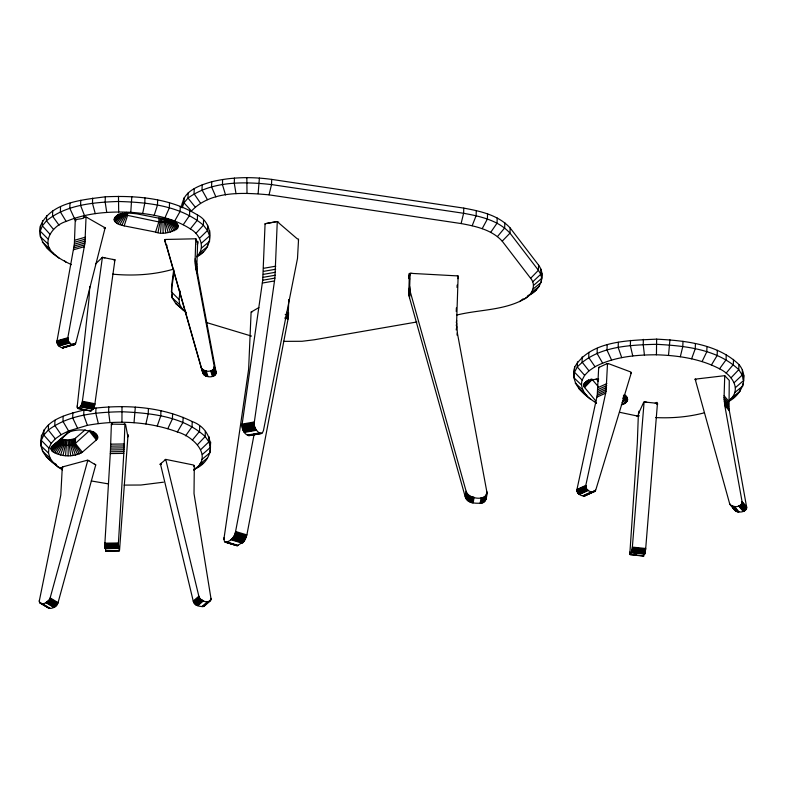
<?xml version="1.0" encoding="UTF-8"?>
<svg xmlns="http://www.w3.org/2000/svg" width="786" height="786" viewBox="0 0 786 786"><rect width="100%" height="100%" fill="white"/><g stroke="black" fill="none" stroke-linecap="round" stroke-linejoin="round"><path stroke-width="1.18" d="M298.238 240.054L298.572 239.15L297.079 238.669L278.706 222.9L278.558 222.016L276.328 221.681L265.079 223.784L262.711 280.229L242.147 424.086C241.155 428.517 245.163 436.859 250.194 435.1M277.271 221.672L274.904 278.116L254.34 421.974C252.149 426.739 261.188 438.745 263.477 430.443L297.501 258.427L298.523 239.907M197.286 256.433C214.018 248.484 213.871 223.312 197.522 214.991C170.218 198.151 136.685 195.37 105.324 196.805C82.599 199.831 50.874 201.963 40.42 226.014C36.569 245.33 56.405 257.621 71.408 264.636M53.507 253.564C40.4 242.235 52.967 225.277 66.162 221.436C86.48 212.898 108.969 211.296 130.771 212.308C151.364 213.91 172.684 217.555 190.35 228.903C200.027 234.199 206.187 248.297 196.529 256.619M114.108 219.913C116.77 211.414 129.631 213.035 136.764 213.821L168.145 220.011C191.882 225.631 166.288 236.999 155.549 232.066L124.178 225.877C120.484 224.934 115.591 223.922 114.108 219.913L121.339 213.458M409.742 279.069C407.708 277.487 409.477 271.425 413.023 273.469L458.15 275.935L456.676 320.452L457.344 332.851L486.839 491.79C487.153 496.271 486.17 503.58 480.197 503.197C474.891 503.472 466.963 503.128 465.224 496.781L409.506 297.737L408.799 293.09L409.398 273.4M486.121 496.212L486.839 491.79C487.173 501.723 468.014 499.081 466.118 491.27L410.4 292.225L409.693 286.399L410.135 273.312L410.724 273.273M732.316 397.274C740.785 386.25 729.624 373.605 719.554 368.821C700.198 358.671 678.043 355.459 656.438 354.791L656.634 339.139C685.137 340.662 717.313 343.865 738.938 364.517C749.598 376.926 741.611 395.368 727.983 401.764L732.316 397.274L740.157 391.163L740.225 389.099M104.902 257.867L102.396 257.366L82.373 401.273C83.129 404.063 76.733 412.64 77.293 405.753L88.956 299.181L89.771 286.576M127.764 436.869L128.482 436.181L127.686 435.591L125.554 424.371L111.386 424.106L110.394 451.773L104.862 543.716L105.756 550.898L119.276 550.731L119.551 550.121L128.049 434.501M166.996 245.301L165.748 244.613L164.667 239.592L201.108 367.386C202.847 372.603 214.234 372.829 214.283 366.649L195.547 266.719L195.095 260.824L195.783 238.787L165.885 239.455L164.667 239.592L165.06 240.84M166.426 245.144L202.867 372.937C204.606 378.154 215.993 378.38 216.052 372.21L197.306 272.27L196.883 264.391L197.679 241.41M724.741 375.679L729.261 380.414L729.005 408.907L746.7 507.52L742.161 502.166L724.771 405.458L724.053 397.706L724.741 375.679L695.158 379.147L729.585 503.443C731.383 508.365 740.618 507.53 742.102 502.755L746.641 508.11C744.401 513.936 734.301 513.022 732.611 507.019M160.423 464.025L161.238 463.318M164.775 460.223L165.591 459.515M656.958 402.314C655.269 404.77 658.589 405.036 657.46 403.346L644.098 401.96L632.357 547.105C632.877 549.05 629.517 558.964 629.95 551.978L637.338 442.646L638.379 413.898L643.577 402.54L644.098 401.96L646.77 402.236M40.42 226.014L40.243 236.625L47.897 243.827M42.513 220.689L42.346 225.857L40.253 231.182L47.907 238.895M46.639 215.629L46.472 220.797L42.346 225.857L49.813 234.071M193.611 470.097C214.244 456.735 193.346 436.25 177.361 431.966C148.79 421.384 117.232 419.891 87.403 425.354L83.729 415.195L83.906 410.027C67.802 414.222 42.149 419.901 41.285 440.327C38.602 454.18 52.908 462.777 62.359 469.9M42.552 449.14L42.483 451.213L50.009 458.012L53.36 462.846L58.488 467.464L62.742 467.896M43.967 429.883L43.8 435.051L41.285 440.327L48.919 448.138L48.516 453.07L50.009 458.012M52.701 210.943L52.534 216.111L59.048 225.228M48.506 424.882L48.339 430.05L43.8 435.051L51.198 443.353L48.919 448.138M60.542 206.757L60.375 211.925L66.162 221.436M54.951 420.294L54.774 425.462L61.151 434.668L68.579 430.974L87.403 425.354M59.363 440.189L59.294 442.253C63.283 446.212 70.652 446.134 75.348 443.432L90.085 430.148M59.765 439.688L59.667 442.783L52.004 450.958C60.414 457.138 73.393 457.472 82.324 452.205L96.364 439.954C99.979 437.075 95.696 433.341 93.19 431.661L96.776 434.825M60.365 439.158L60.227 443.294L53.094 451.94M54.539 452.854L60.974 443.766L61.151 438.598L62.065 439.02L61.888 444.188L56.307 453.669M69.974 203.171L69.807 208.339L75.26 220.218L74.356 244.171L57.034 340.829C56.12 344.494 61.2 349.544 64.462 347.117M63.135 416.226L62.968 421.394L68.579 430.974M62.065 439.02L63.116 439.384L62.939 444.552L58.341 454.367M88.916 460.694L86.45 460.458L62.3 466.982L60.807 495.082L39.3 600.976M63.116 439.384L64.275 439.679L64.108 444.847L60.591 454.947M64.275 439.679L65.533 439.905L65.356 445.072L63.018 455.369M65.533 439.905L66.839 440.042L65.543 455.634M85.173 429.834L74.876 438.726L68.176 440.091L68.117 455.742M69.492 440.062L69.325 445.23L70.681 455.684M70.779 439.944L70.602 445.112L73.147 455.458M71.978 439.747L71.811 444.915L75.485 455.074M72.862 412.768L72.695 417.936L77.401 427.839M80.762 200.273L80.594 205.441L84.485 215.551C85.261 220.699 74.297 217.712 75.859 220.974M73.088 439.472L72.911 444.64L77.618 454.544M74.061 439.128L73.884 444.296L79.504 453.876M74.876 438.726L74.709 443.894L81.086 453.09M75.525 438.264L75.348 443.432L82.324 452.205M85.153 217.221L87.01 217.516L105.127 227.842L75.888 342.676C74.12 347.933 66.456 341.802 67.822 337.754L84.947 242.982L86.047 217.133L83.807 217.604M92.64 198.131L92.473 203.299L95.263 213.615M195.557 468.702C217.604 458.592 214.106 429.372 192.216 421.542C162.604 407.001 128.364 404.652 95.971 408.042L95.794 413.21L98.348 423.556M105.324 196.805L105.147 201.973L106.749 212.407M108.773 406.893L108.606 412.06L109.952 422.514M118.48 196.313L118.686 211.965M125.259 213.035L125.19 215.099L119.796 224.649M126.369 212.348L126.271 215.452L121.879 225.327M127.558 212.633L127.46 215.728L124.178 225.877M121.997 406.578L121.948 422.229M131.812 196.687L130.771 212.308M104.862 543.716L118.391 543.548L124.011 449.769L124.915 423.939L124.178 423.88M135.32 407.128L134.023 422.73M144.968 197.915L144.801 203.083L142.698 213.409M148.407 408.524L148.23 413.691L145.882 423.988M157.642 199.949L157.475 205.117L154.194 215.256M158.969 217.791L158.831 221.917L155.549 232.066M160.236 217.987L160.098 222.124L157.996 232.459M161.552 218.115L160.541 232.695M162.879 218.144L163.124 232.764M164.166 219.137L165.669 232.676M165.433 218.999L165.325 222.104L168.116 232.41M166.622 218.783L166.514 221.888L170.415 231.998M160.934 410.724L160.766 415.892L157.249 425.983M167.664 219.53L167.595 221.603L172.498 231.438M168.607 219.176L168.538 221.239L174.325 230.75M169.511 202.749L169.344 207.917L164.952 217.801M172.203 294.632L172.095 297.727L175.75 303.504L186.184 312.543M172.596 413.682L172.429 418.85L167.821 428.665M180.289 206.256L180.112 211.424L174.718 220.974M182.244 206.816C181.713 191.391 199.615 185.299 211.748 181.753C231.33 176.968 251.795 176.654 271.71 179.405L463.779 208.113C480.285 211.139 498.403 215.059 510.163 227.979L538.597 265.118C546.457 275.817 539.953 291.37 527.868 295.575M184.17 197.65L183.993 202.817L182.205 207.848M188.159 192.894L187.992 198.062L183.993 202.817L191.47 211.021C210.717 190.497 243.218 192.511 269.028 194.849L461.107 223.558C475.726 226.24 491.781 229.709 502.205 241.164L530.629 278.303C536.74 285.239 531.886 295.055 524.655 298.847C504.131 310.617 479.214 309.478 456.823 315.039M189.701 210.373L189.534 215.541L183.256 224.708M183.118 417.317L182.941 422.485L177.361 431.966M194.23 188.571L194.063 193.739L200.381 202.975M197.522 214.991L197.355 220.159L190.35 228.903M197.62 244.043C196.362 245.625 198.74 242.579 197.541 241.253M192.216 421.542L192.049 426.71L185.614 435.798M202.179 184.818L202.012 189.986L207.425 199.644M194.309 465.479L194.014 493.559L210.953 598.382C210.727 604.935 199.615 601.113 198.848 596.201L165.728 459.388L193.248 464.958L194.378 465.597L193.71 466.324M203.564 220.021L203.397 225.189L207.504 230.485L209.577 235.918L209.567 241.361L201.422 248.121M199.693 426.258L199.516 431.426L192.393 440.072M207.671 225.317L207.504 230.485L199.556 238.256M207.543 244.613L207.475 246.686L199.526 252.945M209.754 230.75L209.577 235.918L201.432 243.188M211.748 181.753L211.572 186.921L215.904 196.932M205.343 431.347L205.175 436.515L208.87 441.85L210.52 447.303L202.356 454.465M209.037 436.682L208.87 441.85L200.862 449.523M210.176 449.631L210.078 452.736L201.953 459.388M222.625 179.493L222.448 184.661L225.543 194.928M234.444 178.088L234.277 183.256L236.016 193.68M246.843 177.607L247.001 193.258M258.869 307.581L251.107 312.101L248.622 369.312L223.981 538.567L224.285 540.974L225.376 542.232L237.156 545.739L243.955 541.525L246.883 534.902L288.049 319.047L288.796 299.633M259.4 178.049L258.122 193.641M271.71 179.405L271.534 184.572L269.028 194.849M409.123 278.735L409.28 273.479M409.378 277.91L409.496 274.471M456.253 311.531L456.371 307.925M457.049 287.47L457.128 285.063M463.779 208.113L463.612 213.281L461.107 223.558M476.287 210.54L476.11 215.708L472.18 225.71M487.566 213.88L487.389 219.048L482.182 228.667M497.204 218.007L497.027 223.175L490.719 232.322M504.828 222.772L504.661 227.94L497.479 236.547M510.163 227.979L509.996 233.147L538.42 270.286L540.758 274.285L541.701 278.332L533.537 285.426M538.597 265.118L538.42 270.286L530.629 278.303M540.925 269.117L540.758 274.285L532.702 281.84M656.634 339.139C629.105 340.535 590.62 340.25 574.684 367.052C569.978 384.492 583.487 394.533 596.466 403.159M577.455 361.806L577.278 366.974L574.517 372.22L582.131 380.1C579.813 387.783 585.03 394.955 590.817 399.455M582.22 356.844L582.053 362.012L588.969 370.845L584.637 375.335L582.131 380.1M588.881 352.315L588.714 357.483L595.002 366.728C613.807 356.903 635.53 354.781 656.438 354.791M597.272 348.316L597.095 353.484L602.607 363.103M589.893 493.136L586.592 494.63C583.497 498.059 576.059 494.021 576.963 489.432L597.232 395.299L598.686 367.553L606.586 363.83L608.669 363.712L630.686 371.945L631.384 372.554L630.706 373.173M607.165 344.936L606.998 350.104L611.587 360.047M631.384 372.554L595.876 489.639C593.872 494.826 584.676 490.356 585.786 485.453L606.055 391.32L607.509 363.574L608.354 363.672M618.346 342.283L618.169 347.451L621.716 357.64M630.519 340.397L630.343 345.565L632.75 355.93M638.831 413.456L638.91 411.157M643.39 339.346L643.213 344.514L644.422 354.977M669.947 339.788L668.503 355.38M682.985 341.281L682.808 346.449L680.322 356.726M695.423 343.58L695.256 348.748L691.601 358.809M706.968 346.616L706.801 351.784L702.075 361.57M717.333 350.33L717.156 355.498L711.468 364.93M726.244 354.624L726.077 359.791L719.554 368.821M733.515 359.389L733.338 364.557L726.136 373.144M738.938 364.517L738.761 369.685L742.22 375.04L743.615 380.493L735.45 387.596M742.387 369.872L742.22 375.04L734.183 382.654M742.986 383.843L742.917 385.916L734.822 392.509M223.981 539.461L224.069 537.624M629.92 552.587L629.95 551.978M77.293 405.753L77.283 407.443M41.452 435.159L40.843 445.76L48.516 453.07M52.004 450.958L50.972 448.875L51.542 446.802L69.256 431.445M51.296 449.926L59.294 442.253L59.883 440.14L70.406 430.944M210.245 447.568L210.687 442.135M643.351 555.82L644.775 553.806L645.65 549.178L657.46 403.346L655.18 403.11M62.516 467.238L62.909 466.737M210.953 598.382L210.786 600.091L203.662 606.468C199.742 606.88 194.309 605.505 193.238 601.103L160.423 463.858M541.878 273.164L541.249 282.351L533.134 288.993M574.684 367.052L573.819 377.644L581.502 385.012M595.847 401.007L583.831 386.574L584.224 383.46L586.995 381.092M621.323 404.8C626.776 404.358 630.343 398.011 624.526 394.7M743.232 379.667L743.782 375.325M173.735 269.637L171.544 286.684L172.095 297.727L179.689 304.683L182.932 309.792M181.753 207.553L182.381 202.68M174.04 271.15L171.368 291.852L179.041 299.476L179.689 304.683M179.041 299.476L180.141 290.948M90.036 410.714C92.787 411.559 94.703 406.166 94.919 403.749L114.943 259.842L102.396 257.366L95.489 263.978M408.799 291.92L409.693 286.399M408.799 293.09L409.693 287.578M408.867 294.259L409.761 288.747M409.005 295.428L409.909 289.916M409.221 296.587L410.115 291.075M409.506 297.737L410.4 292.225M456.312 322.663L456.676 320.452M456.283 325.768L456.637 323.557M456.204 329.973L456.735 326.662M456.99 335.062L457.344 332.851M465.224 496.781L466.118 491.27M465.558 497.744L466.462 492.223M466.029 498.658L466.933 493.136M466.629 499.513L467.523 493.991M467.326 500.289L468.23 494.777M468.132 500.987L469.036 495.465M469.026 501.586L469.93 496.064M469.999 502.067L470.893 496.555M472.081 502.696L472.985 497.174M480.197 503.197L481.101 497.685M481.199 503.178L482.093 497.656M482.172 502.991L483.066 497.469M483.085 502.647L483.98 497.125M483.911 502.156L484.815 496.644M484.638 501.547L485.532 496.025M485.217 500.82L486.121 495.298M485.66 500.004L486.917 492.704M225.376 542.232C230.691 541.692 234.817 536.651 235.584 531.503L254.212 433.823M695.266 379.274L695.934 380.06L695.158 379.147M47.779 602.715L48.27 600.308M408.985 278.254L409.85 274.294M457.943 278.657L458.405 276.476L457.344 275.778M39.32 601.545C41.049 606.537 49.498 602.007 50.157 597.91L87.826 460.213L95.735 464.948L58.066 602.636C57.172 606.605 50.697 610.309 47.524 607.293M83.689 217.712L84.485 215.551M205.166 604.994L203.662 606.468M117.979 223.863L124.247 214.686L158.831 221.917C162.623 222.438 167.447 222.821 170.346 219.844M599.286 367.18L598.686 367.553L599.256 367.76M116.466 222.959L123.471 214.224L124.247 214.686M51.198 443.353L55.315 438.824L61.151 434.668M115.296 221.996L122.862 213.723L122.449 213.193L114.501 220.964M195.832 233.452L203.397 225.189C180.141 205.451 147.64 202.316 118.313 201.481C93.613 202.346 66.397 204.606 46.472 220.797L53.556 229.473M197.512 444.689L205.175 436.515C182.932 416.197 150.637 413.023 121.83 411.746C96.639 412.237 69.158 414.399 48.339 430.05L55.315 438.824M584.499 387.606L592.212 379.5L598.264 386.643M731.049 377.791L738.761 369.685C717.146 349.033 684.96 345.83 656.467 344.307C629.331 345.025 597.409 346.243 577.278 366.974L584.637 375.335M502.205 241.164L509.996 233.147C498.226 220.227 480.108 216.307 463.612 213.281L271.534 184.572C243.591 181.487 211.817 180.957 187.992 198.062L195.007 206.806M102.396 257.366L101.816 257.749M114.943 259.842L114.294 260.903M583.831 386.574L591.858 378.96M50.972 448.875L59.127 441.703M161.061 464.565L160.118 464.29L165.728 459.388M193.238 601.103L198.848 596.201M193.435 601.752L199.045 596.849M193.71 602.381L199.32 597.478M194.054 602.98L199.664 598.077M194.466 603.54L200.076 598.637M194.928 604.061L200.548 599.158M196.019 604.925L201.629 600.023M196.618 605.259L202.228 600.357M197.237 605.515L202.847 600.612M201.973 606.566L207.592 601.663M202.562 606.635L208.172 601.732M205.333 604.463L210.943 599.561M203.122 606.605L208.742 601.703M204.144 606.222L210.53 600.573M583.556 385.523L590.817 379.206M114.108 218.862L119.531 214.362M51.061 447.824L59.176 441.162M583.693 384.472L589.087 380.08M114.51 217.84L118.922 214.352M519.595 301.627L523.23 298.768M531.493 292.461L539.393 286.271M51.542 446.802L59.431 440.632M199.673 464.172L207.553 458.012M584.224 383.46L588.586 380.07M585.148 382.497L588.37 380.129M66.456 433.577L69.414 431.376M194.004 469.576L203.014 463.003M115.306 216.857L119.099 213.939M196.726 256.816L203.348 251.746M524.655 298.847L536.18 290.005M52.426 445.829L59.883 440.14M288.973 300.635L289.169 299.898M104.076 228.274L105.127 227.842L104.577 227.429M95.735 464.948L95.283 464.506M588.969 370.845L595.002 366.728M728.72 400.654L735.382 396.124M275.375 221.937L266.513 223.381M251.815 312.455L251.304 311.865M67.704 432.693C76.389 428.734 87.393 429.038 95.686 433.843M586.435 381.623L592.133 379.687L598.686 379.088M607.509 363.574L606.91 363.731M598.018 387.596L606.841 383.617M597.92 389.571L606.743 385.592M597.763 391.516L606.576 387.537M597.527 393.422L606.35 389.443M597.232 395.299L606.055 391.32M596.869 397.136L605.692 393.157M576.895 489.992L585.717 486.013M576.904 490.592L585.727 486.603M577.189 491.81L586.012 487.831M577.445 492.39L586.268 488.411M577.769 492.94L586.592 488.961M578.152 493.431L586.975 489.452M578.584 493.844L587.407 489.865M579.056 494.178L587.879 490.199M579.537 494.414L588.36 490.435M593.469 491.171L595.67 490.169M583.497 495.858L592.32 491.879M592.104 492.144L595.415 490.651M584.027 495.937L592.841 491.957M584.538 495.927L595.09 491.063M594.717 491.397L585.02 495.828L582.966 495.701L591.789 491.722L593.843 491.849M104.351 228.156L105.127 227.842M74.591 240.261L85.379 237.185M74.503 242.235L85.291 239.15M74.356 244.171L85.143 241.086M74.159 246.067L84.947 242.982M73.913 247.924L84.692 244.849M73.609 249.742L84.397 246.666M56.975 341.389L67.763 338.314M56.985 341.989L67.773 338.913M57.201 343.236L67.989 340.151M57.398 343.836L68.186 340.76M57.663 344.406L68.451 341.33M57.968 344.926L68.755 341.851M58.311 345.378L69.099 342.293M58.675 345.742L69.463 342.657M59.068 346.007L69.856 342.932M72.489 344.121L75.721 343.197M74.424 343.963L61.809 347.55L63.46 347.815M62.232 347.746L75.25 344.042M62.654 347.854L74.945 344.356M63.067 347.884L74.611 344.592M173.539 269.126C153.85 274.933 132.972 276.053 112.594 274.157M87.826 460.213L86.824 460.4M638.743 415.342L636.631 415.873L619.535 412.267M638.88 415.322L636.631 415.873L638.998 416.148M704.246 412.827C688.457 417.012 671.981 418.349 655.691 417.582M112.486 424.027L111.386 424.106L111.651 425.216M263.605 268.301L275.798 266.189M263.467 271.376L275.66 269.254M263.281 274.383L275.464 272.27M263.025 277.34L275.218 275.228M262.711 280.229L274.904 278.116M262.347 283.048L274.54 280.936M416.914 321.965L314.135 339.798L302.04 341.281L283.441 341.36M242.068 424.961L254.261 422.839M242.137 426.867L254.33 424.754M242.294 427.859L254.487 425.747M242.52 428.832L254.713 426.71M242.805 429.745L254.998 427.633M243.149 430.59L255.342 428.468M243.532 431.317L255.725 429.205M243.955 431.927L256.148 429.814M244.387 432.388L256.58 430.266M247.983 435.405L260.176 433.292M261.993 433.322L248.464 435.621L247.502 435.051L259.694 432.939L260.657 433.499M248.936 435.699L261.571 433.518M92.345 408.641L95.971 408.042M163.468 482.182L140.92 485.021L124.1 485.1M110.728 444.159L124.247 443.992M110.659 446.124L124.178 445.957M110.58 448.049L124.1 447.882M110.492 449.936L124.011 449.769M110.394 451.773L123.923 451.606M110.295 453.571L123.815 453.394M104.852 544.315L118.372 544.148L119.276 550.731M104.852 545.592L118.372 545.425M104.872 546.221L118.391 546.054M104.902 546.82L118.421 546.653M104.941 547.38L118.46 547.203M104.99 547.862L118.509 547.695M105.049 548.274L118.568 548.097M105.108 548.579L118.627 548.412M105.619 550.672L119.138 550.505M105.688 550.829L119.423 550.603M112.801 259.419L114.628 259.783M66.839 440.042L68.176 440.091M58.488 467.464L62.526 467.847M632.357 547.105L645.709 548.481M632.288 547.793L645.65 549.178M632.209 548.49L645.571 549.876M632.121 549.178L645.483 550.554M632.023 549.836L645.385 551.212M631.915 550.465L645.277 551.841M631.669 551.566L645.031 552.951M631.541 552.037L644.903 553.413M631.413 552.43L644.775 553.806M633.585 554.474L636.021 554.72M629.999 554.435L643.822 555.918M630.058 554.68L643.714 556.115M108.547 483.921L91.274 480.953M72.597 344.465L74.248 344.74M82.373 401.273L94.919 403.749M82.265 401.96L94.811 404.436M82.117 402.648L94.674 405.124M81.95 403.316L94.497 405.792M81.754 403.965L94.31 406.441M81.538 404.574L94.084 407.05M81.056 405.645L93.603 408.121M80.791 406.097L93.338 408.573M80.526 406.47L93.072 408.946M77.372 407.885L80.791 408.553M77.49 408.239L91.078 410.891M77.647 408.484L90.832 411.078M237.156 545.739L224.943 541.967M160.118 464.29L160.796 464.438M86.706 217.398L86.047 217.133M94.379 464.143L95.047 464.359M286.477 312.307L288.737 312.985M286.418 313.486L288.678 314.164M285.19 314.351L288.58 315.373M286.183 315.903L288.442 316.581M286.006 317.131L288.265 317.809M284.66 318.035L288.049 319.047M206.305 322.476L251.481 336.084M235.584 531.503L246.883 534.902M235.348 532.564L246.637 535.964M235.043 533.615L246.332 537.015M234.67 534.637L245.959 538.037M234.238 535.61L245.527 539.009M233.756 536.533L245.045 539.933M233.226 537.369L244.515 540.778M232.666 538.125L243.955 541.525M231.477 539.314L242.766 542.713M226.948 542.016L238.237 545.415M224.57 541.544L236.232 545.376M226.397 542.261L237.686 545.661M50.157 597.91L58.066 602.636M49.95 598.559L57.859 603.294M49.665 599.197L57.575 603.923M49.322 599.806L57.24 604.542M48.928 600.376L56.838 605.112M48.486 600.907L56.395 605.642M47.474 601.801L55.384 606.537M46.934 602.145L54.843 606.88M46.364 602.41L54.273 607.146M42.13 603.579L50.039 608.315M41.403 603.265L43.377 604.454M41.619 603.658L49.528 608.393M39.614 602.557L46.541 606.704M39.89 602.97L49.027 608.374M51.837 461.637L56.504 464.585M584.096 393.58L586.818 395.368M196.097 239.239L195.783 238.787L197.463 243.542M122.862 213.723L123.471 214.224M46.423 247.364L58.979 258.113M175.75 303.504L185.86 312.17M265.079 223.784L265.285 224.364M174.364 221.573L177.017 223.892M46.178 456.548L53.36 462.846M624.084 394.994L626.796 397.382M578.673 388.451L585.904 394.808M174.227 221.495L175.858 222.929M594.815 401.45L596.545 403.002M172.832 220.453L177.813 224.924M42.316 242.068L49.783 248.759M93.308 432.084L97.493 435.857M624.104 395.368L627.464 398.414M575.214 383.096L582.77 389.954M172.684 220.512L174.345 222.035M64.423 260.795L66.073 262.308M172.252 220.365L178.216 225.975M91.844 431.229L97.808 436.908M623.465 395.378L627.739 399.475M171.407 220.168L178.216 227.026M90.94 431.013L97.729 437.959M623.367 396.144L627.601 400.516M171.093 220.669L177.813 228.048M90.577 431.504L97.238 438.981M623.386 397.352L627.071 401.538M724.073 395.722L728.612 401.086M724.053 397.706L728.593 403.061M724.103 399.671L728.642 405.026M724.25 401.617L728.789 406.981M724.466 403.542L729.005 408.907M724.771 405.458L729.31 410.813M741.67 503.905L746.209 509.259M741.316 504.425L745.855 509.78M740.884 504.887L745.423 510.252M740.383 505.29L744.922 510.645M739.822 505.604L744.362 510.959M739.233 505.82L743.772 511.185M738.634 505.948L743.173 511.303M733.731 506.479L738.27 511.843M733.083 506.439L737.622 511.794M732.464 506.302L737.003 511.666M729.791 504.023L735.883 511.175M730.076 504.553L735.391 510.812M596.161 378.803L598.431 381.475M169.933 220.355L177.007 229.031M89.388 431.18L96.364 439.954M622.689 398.08L626.147 402.491M169.324 220.817L175.838 229.934M622.964 400.595L624.86 403.365M119.354 550.711L105.54 550.426L105.825 550.878M622.129 402.216L623.239 404.142M195.125 258.84L196.883 264.391M195.095 260.824L196.864 266.375M195.164 262.799L196.922 268.35M195.311 264.764L197.08 270.315M195.547 266.719L197.306 272.27M195.871 268.665L197.63 274.216M214.332 367.229L216.101 372.79M214.273 367.819L216.042 373.37M213.831 368.929L215.59 374.49M213.458 369.42L215.217 374.981M212.996 369.852L214.755 375.403M212.466 370.206L214.234 375.757M211.886 370.471L213.645 376.022M211.267 370.638L213.026 376.199M210.628 370.707L212.397 376.268M205.47 370.805L207.239 376.356M204.792 370.697L206.561 376.248M204.144 370.511L205.912 376.062M202.965 369.911L204.724 375.472M202.444 369.508L204.213 375.069M202.002 369.047L203.761 374.608M201.619 368.536L203.387 374.087M201.108 367.386L203.083 373.527M74.709 218.184L75.23 220.345M39.379 600.376L39.418 602.086M629.91 553.157L629.91 553.668M485.945 497.312L485.925 499.13L485.945 497.312M104.892 543.165L104.843 544.944L118.372 544.777L118.411 542.998L104.892 543.165M242.147 424.086L242.068 425.894L254.261 423.782L254.34 421.974L242.147 424.086M742.112 501.596L741.935 503.335L746.474 508.699L746.651 506.95L742.112 501.596M214.283 366.649L214.106 368.388L215.865 373.94L216.052 372.21L214.283 366.649M471.924 496.929L471.02 502.441L473.172 502.814L474.076 497.302L471.924 496.929M631.797 551.045L631.286 552.745L644.648 554.13L645.159 552.42L631.797 551.045M81.302 405.134L80.251 406.765L92.807 409.241L93.848 407.62L81.302 405.134M201.069 599.62L195.459 604.522L197.876 605.692L203.486 600.789L201.069 599.62M232.076 538.774L230.868 539.736L242.157 543.136L243.365 542.183L232.076 538.774M47.995 601.388L45.794 602.607L53.703 607.342L55.904 606.114L47.995 601.388M585.786 485.453L576.963 489.432L577.003 491.201L585.825 487.222L585.786 485.453M67.822 337.754L57.034 340.829L57.054 342.608L67.842 339.532L67.822 337.754M734.389 506.449L731.884 506.096L736.423 511.46L738.928 511.804L734.389 506.449M206.168 370.825L203.525 370.245L205.293 375.806L207.926 376.376L206.168 370.825"/></g></svg>
